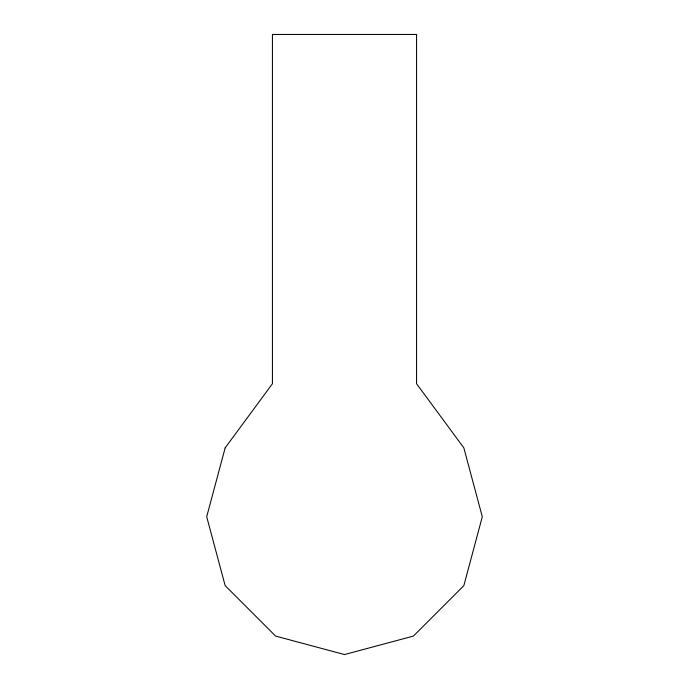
<?xml version="1.0" encoding="UTF-8"?>
<svg xmlns="http://www.w3.org/2000/svg" width="689" height="689" viewBox="0 0 689 689"><rect width="100%" height="100%" fill="white"/><g stroke="black" fill="none" stroke-linecap="round" stroke-linejoin="round"><path stroke-width="1.03" d="M225.165 447.85L206.7 516.75L225.165 585.65L275.6 636.085L344.5 654.55L413.4 636.085L463.835 585.65L482.3 516.75L463.835 447.85L416.569 383.739L416.569 34.45L272.431 34.45L272.431 383.739L225.165 447.85"/></g></svg>
